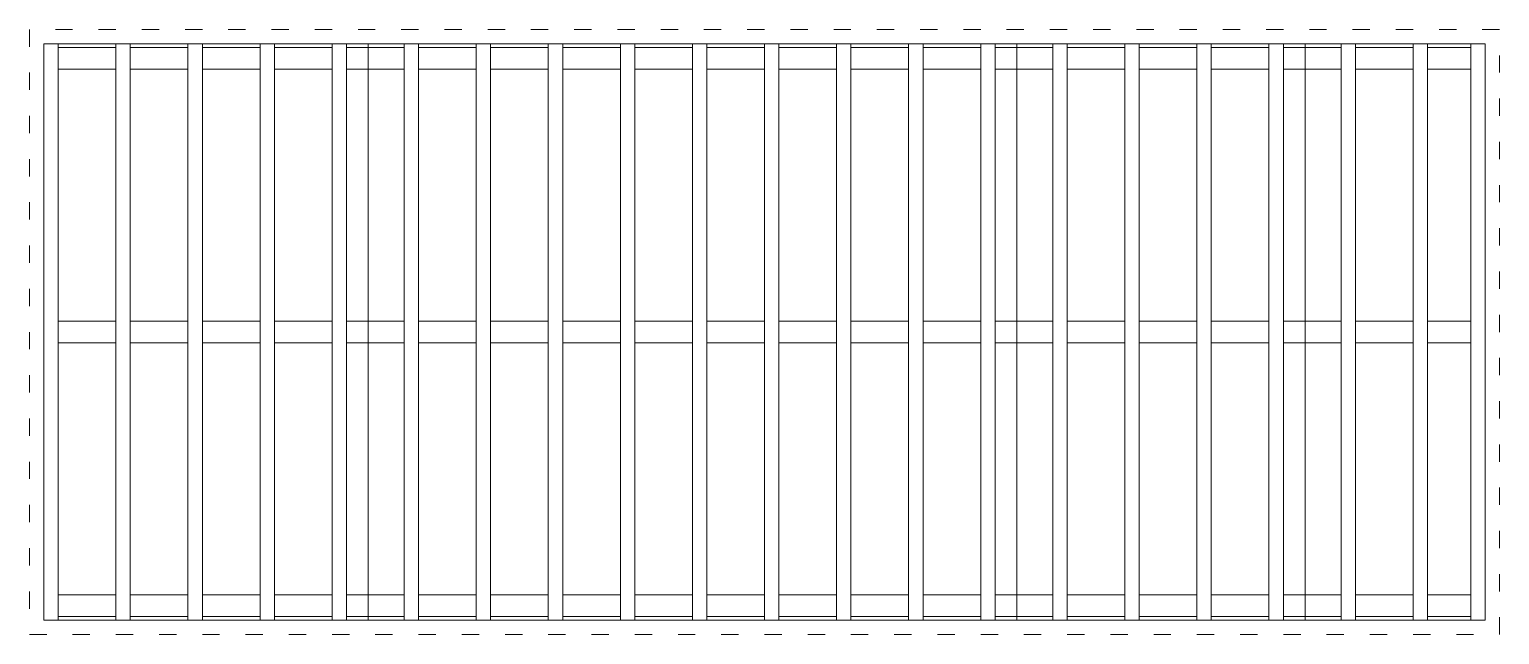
# Model space of a CAD drawing. Header units: millimetres. Extents: x -23978 to 678800, y -72710 to 21371.
# Drawn here: x 452468 to 472868, y 5272 to 13672 of the extents above; entities that cross this region are included whole.
import ezdxf

# ---------------------------------------------------------------- set-up
doc = ezdxf.new("R2010")
doc.units = ezdxf.units.MM
doc.header["$MEASUREMENT"] = 0
doc.linetypes.add('ACAD_ISO03W100', pattern=[30, 12, -18])
doc.layers.add('frame', color=1, linetype='Continuous', lineweight=13)
doc.layers.add('Main', color=6, linetype='Continuous', lineweight=13)

# ---------------------------------------------------------------- blocks, each defined once
blk = doc.blocks.new('*U124')
at = {"layer": 'frame'}
for p, q in [((-100, 4000), (-100, -4000)), ((100, 4000), (100, -4000))]:
    blk.add_line(p, q, dxfattribs=at)
blk = doc.blocks.new('*U125')
at = {"layer": 'Main', "color": 0, "linetype": 'ByBlock', "lineweight": -2, "transparency": 16777216}
for p in [(0, 0), (1000, 0), (2000, 0), (3000, 0), (4000, 0), (5000, 0), (6000, 0), (7000, 0), (8000, 0), (9000, 0), (10000, 0), (11000, 0), (12000, 0), (13000, 0), (14000, 0), (15000, 0), (16000, 0), (17000, 0), (18000, 0), (19000, 0)]:
    blk.add_blockref('*U124', p, dxfattribs=at)

msp = doc.modelspace()

# ---------------------------------------------------------------- linework, layer by layer
at = {"layer": 'frame'}
for p, q in [((472468.5, 5472.3), (472468.5, 13472.3)), ((452868.5, 13422.3), (453668.5, 13422.3)), ((453868.5, 13422.3), (454668.5, 13422.3)), ((454868.5, 13422.3), (455668.5, 13422.3)), ((455868.5, 13422.3), (456668.5, 13422.3)), ((456868.5, 13422.3), (457668.5, 13422.3)), ((457868.5, 13422.3), (458668.5, 13422.3)), ((458868.5, 13422.3), (459668.5, 13422.3)), ((459868.5, 13422.3), (460668.5, 13422.3)), ((460868.5, 13422.3), (461668.5, 13422.3)), ((461868.5, 13422.3), (462668.5, 13422.3)), ((462868.5, 13422.3), (463668.5, 13422.3)), ((463868.5, 13422.3), (464668.5, 13422.3)), ((464868.5, 13422.3), (465668.5, 13422.3)), ((465868.5, 13422.3), (466668.5, 13422.3)), ((466868.5, 13422.3), (467668.5, 13422.3)), ((467868.5, 13422.3), (468668.5, 13422.3)), ((468868.5, 13422.3), (469668.5, 13422.3)), ((469868.5, 13422.3), (470668.5, 13422.3)), ((470868.5, 13422.3), (471668.5, 13422.3)), ((471868.5, 13422.3), (472468.5, 13422.3)), ((452868.5, 13122.3), (453668.5, 13122.3)), ((453868.5, 13122.3), (454668.5, 13122.3)), ((454868.5, 13122.3), (455668.5, 13122.3)), ((455868.5, 13122.3), (456668.5, 13122.3)), ((456868.5, 13122.3), (457668.5, 13122.3)), ((457868.5, 13122.3), (458668.5, 13122.3)), ((458868.5, 13122.3), (459668.5, 13122.3)), ((459868.5, 13122.3), (460668.5, 13122.3)), ((460868.5, 13122.3), (461668.5, 13122.3)), ((461868.5, 13122.3), (462668.5, 13122.3)), ((462868.5, 13122.3), (463668.5, 13122.3)), ((463868.5, 13122.3), (464668.5, 13122.3)), ((464868.5, 13122.3), (465668.5, 13122.3)), ((465868.5, 13122.3), (466668.5, 13122.3)), ((466868.5, 13122.3), (467668.5, 13122.3)), ((467868.5, 13122.3), (468668.5, 13122.3)), ((468868.5, 13122.3), (469668.5, 13122.3)), ((469868.5, 13122.3), (470668.5, 13122.3)), ((470868.5, 13122.3), (471668.5, 13122.3)), ((471868.5, 13122.3), (472468.5, 13122.3)), ((452868.5, 9622.3), (453668.5, 9622.3)), ((453868.5, 9622.3), (454668.5, 9622.3)), ((454868.5, 9622.3), (455668.5, 9622.3)), ((455868.5, 9622.3), (456668.5, 9622.3)), ((456868.5, 9622.3), (457668.5, 9622.3)), ((457868.5, 9622.3), (458668.5, 9622.3)), ((458868.5, 9622.3), (459668.5, 9622.3)), ((459868.5, 9622.3), (460668.5, 9622.3)), ((460868.5, 9622.3), (461668.5, 9622.3)), ((461868.5, 9622.3), (462668.5, 9622.3)), ((462868.5, 9622.3), (463668.5, 9622.3)), ((463868.5, 9622.3), (464668.5, 9622.3)), ((464868.5, 9622.3), (465668.5, 9622.3)), ((465868.5, 9622.3), (466668.5, 9622.3)), ((466868.5, 9622.3), (467668.5, 9622.3)), ((467868.5, 9622.3), (468668.5, 9622.3)), ((468868.5, 9622.3), (469668.5, 9622.3)), ((469868.5, 9622.3), (470668.5, 9622.3)), ((470868.5, 9622.3), (471668.5, 9622.3)), ((471868.5, 9622.3), (472468.5, 9622.3)), ((452868.5, 9322.3), (453668.5, 9322.3)), ((453868.5, 9322.3), (454668.5, 9322.3)), ((454868.5, 9322.3), (455668.5, 9322.3)), ((455868.5, 9322.3), (456668.5, 9322.3)), ((456868.5, 9322.3), (457668.5, 9322.3)), ((457868.5, 9322.3), (458668.5, 9322.3)), ((458868.5, 9322.3), (459668.5, 9322.3)), ((459868.5, 9322.3), (460668.5, 9322.3)), ((460868.5, 9322.3), (461668.5, 9322.3)), ((461868.5, 9322.3), (462668.5, 9322.3)), ((462868.5, 9322.3), (463668.5, 9322.3)), ((463868.5, 9322.3), (464668.5, 9322.3)), ((464868.5, 9322.3), (465668.5, 9322.3)), ((465868.5, 9322.3), (466668.5, 9322.3)), ((466868.5, 9322.3), (467668.5, 9322.3)), ((467868.5, 9322.3), (468668.5, 9322.3)), ((468868.5, 9322.3), (469668.5, 9322.3)), ((469868.5, 9322.3), (470668.5, 9322.3)), ((470868.5, 9322.3), (471668.5, 9322.3)), ((471868.5, 9322.3), (472468.5, 9322.3)), ((452868.5, 5822.3), (453668.5, 5822.3)), ((453868.5, 5822.3), (454668.5, 5822.3)), ((454868.5, 5822.3), (455668.5, 5822.3)), ((455868.5, 5822.3), (456668.5, 5822.3)), ((456868.5, 5822.3), (457668.5, 5822.3)), ((457868.5, 5822.3), (458668.5, 5822.3)), ((458868.5, 5822.3), (459668.5, 5822.3)), ((459868.5, 5822.3), (460668.5, 5822.3)), ((460868.5, 5822.3), (461668.5, 5822.3)), ((461868.5, 5822.3), (462668.5, 5822.3)), ((462868.5, 5822.3), (463668.5, 5822.3)), ((463868.5, 5822.3), (464668.5, 5822.3)), ((464868.5, 5822.3), (465668.5, 5822.3)), ((465868.5, 5822.3), (466668.5, 5822.3)), ((466868.5, 5822.3), (467668.5, 5822.3)), ((467868.5, 5822.3), (468668.5, 5822.3)), ((468868.5, 5822.3), (469668.5, 5822.3)), ((469868.5, 5822.3), (470668.5, 5822.3)), ((470868.5, 5822.3), (471668.5, 5822.3)), ((471868.5, 5822.3), (472468.5, 5822.3)), ((452868.5, 5522.3), (453668.5, 5522.3)), ((453868.5, 5522.3), (454668.5, 5522.3)), ((454868.5, 5522.3), (455668.5, 5522.3)), ((455868.5, 5522.3), (456668.5, 5522.3)), ((456868.5, 5522.3), (457668.5, 5522.3)), ((457868.5, 5522.3), (458668.5, 5522.3)), ((458868.5, 5522.3), (459668.5, 5522.3)), ((459868.5, 5522.3), (460668.5, 5522.3)), ((460868.5, 5522.3), (461668.5, 5522.3)), ((461868.5, 5522.3), (462668.5, 5522.3)), ((462868.5, 5522.3), (463668.5, 5522.3)), ((463868.5, 5522.3), (464668.5, 5522.3)), ((464868.5, 5522.3), (465668.5, 5522.3)), ((465868.5, 5522.3), (466668.5, 5522.3)), ((466868.5, 5522.3), (467668.5, 5522.3)), ((467868.5, 5522.3), (468668.5, 5522.3)), ((468868.5, 5522.3), (469668.5, 5522.3)), ((469868.5, 5522.3), (470668.5, 5522.3)), ((470868.5, 5522.3), (471668.5, 5522.3)), ((471868.5, 5522.3), (472468.5, 5522.3))]:
    msp.add_line(p, q, dxfattribs=at)
at = {"layer": 'Main', "linetype": 'ACAD_ISO03W100', "ltscale": 20}
for p, q in [((472868.5, 13672.3), (452468.5, 13672.3)), ((452468.5, 13672.3), (452468.5, 5272.3)), ((472868.5, 5272.3), (472868.5, 13672.3)), ((452468.5, 5272.3), (472868.5, 5272.3))]:
    msp.add_line(p, q, dxfattribs=at)
at = {"layer": 'Main'}
for p, q in [((472668.5, 13472.3), (452668.5, 13472.3)), ((452668.5, 13472.3), (452668.5, 5472.3)), ((457168.5, 5472.3), (457168.5, 13472.3)), ((459668.5, 5472.3), (459668.5, 13472.3)), ((463668.5, 5472.3), (463668.5, 13472.3)), ((463668.5, 5472.3), (463668.5, 13472.3)), ((466168.5, 5472.3), (466168.5, 13472.3)), ((470168.5, 5472.3), (470168.5, 13472.3)), ((472668.5, 5472.3), (472668.5, 13472.3)), ((452668.5, 5472.3), (472668.5, 5472.3))]:
    msp.add_line(p, q, dxfattribs=at)

# ---------------------------------------------------------------- block references
msp.add_blockref('*U125', (452768.5, 9472.3), dxfattribs=at)

doc.saveas('drawing.dxf')
